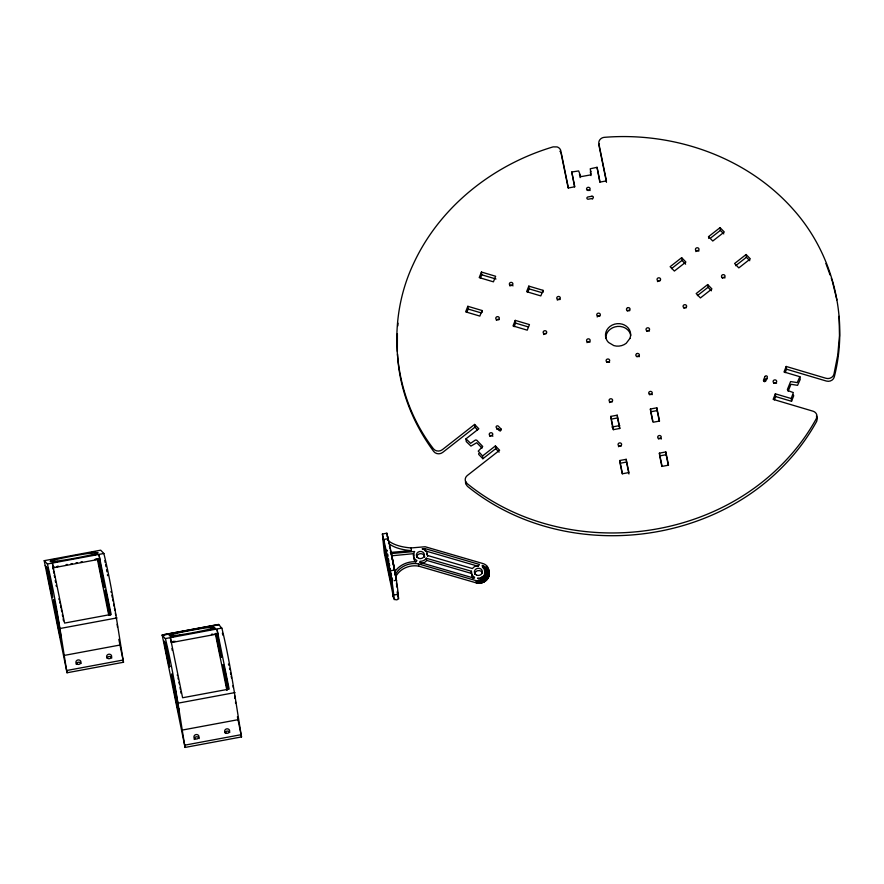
<?xml version="1.0" encoding="UTF-8"?>
<svg xmlns="http://www.w3.org/2000/svg" width="884" height="884" viewBox="0 0 884 884"><rect width="100%" height="100%" fill="white"/><g stroke="black" fill="none" stroke-linecap="round" stroke-linejoin="round"><path stroke-width="1.33" d="M392.75 591.904L393.513 597.23L384.308 552.975L382.838 538.654M395.093 572.998L395.402 575.009M484.101 575.418C483.957 580.224 486.476 574.401 485.548 572.633C485.415 570.942 485.217 569.031 483.868 567.749C479.04 562.699 489.161 568.589 486.874 572.655C486.907 576.799 479.017 581.285 477.504 578.136C482.089 578.799 487.062 574.125 484.973 569.429M395.181 574.954A20.442 18.255 -6.7 0 1 418.486 563.904L476.045 580.633C487.228 584.644 494.675 566.368 482.222 563.34L425.16 546.743L411.193 547.936A37.504 16.895 -4.5 0 1 388.463 540.765M488.443 570.489C491.946 577.716 483.316 585.12 476.31 582.899L418.751 566.158A20.442 18.255 -6.7 0 0 395.667 576.777L395.999 577.838L395.712 575.771M397.391 333.622L397.358 351.401M397.833 325.876L397.988 323.146M382.396 534.024L383.07 538.643M395.745 575.374L394.607 570.047A34.675 1.171 79.5 0 0 388.076 538.676L386.872 533.196L387.391 536.997M398.264 597.286C398.573 602.126 391.977 599.462 393.568 595.098A39.603 1.337 79.5 0 0 391.921 581.075L392.098 581.661L390.662 573.793L391.546 578.666L391.181 576.213M398.706 598.855L398.021 594.269A39.603 1.337 79.5 0 0 396.375 580.247L394.142 580.666M169.64 666.669L169.341 666.525A20.166 0.685 79.5 0 1 164.104 641.066L165.916 643.64A20.166 0.685 79.5 0 1 167.993 655.077L169.64 666.669L169.021 661.431M179.143 713.686L177.529 701.841A20.166 0.685 79.5 0 0 171.971 674.558L173.308 686.017A20.166 0.685 79.5 0 0 178.877 713.3L178.093 705.233M219.807 647.232L221.077 657.398L219.508 645.486A20.166 0.685 79.5 0 0 217.431 634.06L217.287 633.298L217.84 633.927L171.275 642.591L170.446 638.071L182.601 697.752L229.166 689.089L217.011 629.408L217.84 633.927M228.392 688.559A20.166 0.685 79.5 0 0 223.486 664.967L224.823 676.426A20.166 0.685 79.5 0 0 227.276 689.752M471.404 571.219L471.382 571.373A7.061 6.298 -6.7 0 0 474.564 577.241L474.299 578.224L419.535 562.301L420.088 561.329A7.061 6.298 -6.7 0 0 426.342 558.268L471.404 571.219L471.669 573.484L426.685 560.401L426.419 558.135M394.242 599.706L393.137 594.258M467.835 306.295L465.625 311.853L479.846 316.085L482.056 310.516L467.835 306.295L468.155 309.046L466.851 312.35M481.426 272.04L479.216 277.598L493.427 281.83L495.637 276.261L481.426 272.04L481.747 274.791L480.421 278.128M515.228 320.373L513.018 325.942L527.24 330.163L529.45 324.594L515.228 320.373L515.549 323.124L514.145 326.682M528.809 286.118L526.61 291.687L540.82 295.908L543.03 290.339L528.809 286.118L529.14 288.869L527.715 292.438M764.329 381.645L765.235 379.358A1.26 1.127 -6.7 0 1 767.224 378.827M775.345 393.822L775.666 396.573L791.545 401.292L791.224 398.54L775.345 393.822L773.157 399.347L812.982 411.182A6.044 5.403 -6.7 0 1 816.971 415.933L816.341 418.607A221.818 197.994 -6.7 0 1 779.312 467.028C697.697 547.207 556.423 556.102 467.139 483.57L465.514 481.327A6.044 5.403 -6.7 0 1 467.349 475.481L499.615 450.243L495.416 445.912L482.553 455.967L482.874 458.73L495.736 448.663L495.416 445.912M839.082 316.328L839.48 335.699L837.756 355.059L833.944 374.23A6.044 5.403 -6.7 0 1 826.021 378.297L786.196 366.462L784.009 371.987L799.887 376.706L800.208 379.457L797.567 385.336L790.948 384.275L788.152 391.159M774.362 399.888L775.666 396.573M785.158 372.65L786.517 369.214L786.196 366.462M791.224 398.54L793.346 392.573L787.843 390.584L787.39 389.501L790.594 381.568L797.246 382.584L799.887 376.706M791.545 401.292L793.71 395.789L793.368 394.949M478.719 453.47L478.719 454.409L482.874 458.73M426.685 560.401L426.607 560.522A7.061 6.298 -6.7 0 1 421.093 563.561M235.564 703.244L235.575 701.874M483.117 576.423L483.382 578.689L483.636 575.948M211.154 626.469L210.425 626.623A2.188 0.983 -11.5 0 0 211.154 626.469C217.508 625.165 204.834 627.983 209.917 626.535M681.663 257.675L670.138 266.692L674.37 271.057L685.896 262.051L681.663 257.675L681.984 260.426L685.608 264.172M708.537 236.647L720.062 227.641L724.294 232.006L712.769 241.023L708.537 236.647L708.758 238.481M671.497 268.637L681.984 260.426M710.946 237.774L720.383 230.392L720.062 227.641M482.045 448.111L476.752 442.729L470.94 446.077L466.277 441.591L465.956 438.84L478.819 428.773L474.62 424.43L442.354 449.68A6.044 5.403 -6.7 0 1 433.403 448.752C393.314 396.805 385.424 323.113 413.447 263.808C439.812 206.58 493.305 164.667 553.13 146.877L557.13 146.921A6.044 5.403 -6.7 0 1 560.843 150.899L568.401 187.972L574.788 186.778L571.771 172.004L578.644 170.932L580.854 176.667L590.125 174.999L590.954 174.093L590.247 168.778L597.043 167.297L600.048 182.082L606.435 180.888L598.888 143.816A6.044 5.403 -6.7 0 1 600.766 138.81L601.584 138.236A6.044 5.403 -6.7 0 1 604.457 137.329C674.127 131.727 747.223 156.987 793.843 210.094C833.535 254.791 849.093 319.091 834.264 376.982A6.044 5.403 -6.7 0 1 826.341 381.048L786.517 369.214M474.62 424.43L474.94 427.182L442.674 452.431A6.044 5.403 -6.7 0 1 433.735 451.503C412.872 423.303 399.259 389.291 397.502 354.108M707.697 284.56L696.183 293.576L700.415 297.941L711.929 288.935L707.697 284.56L708.029 287.311L711.41 290.814M746.107 254.515L734.582 263.531L738.814 267.896L750.339 258.89L746.107 254.515L746.428 257.266L749.776 260.725M697.388 295.632L708.029 287.311M735.632 265.719L746.428 257.266M168.645 634.336L170.292 633.905M175.805 636.027L170.91 636.922L175.839 635.994M50.786 560.125L55.692 559.263L50.863 560.169M57.803 561.539L52.929 562.379L57.803 561.484M53.78 567.141L54.731 567.086M58.675 566.279L57.073 566.677M95.306 551.903L90.488 552.798L95.306 551.848M97.384 554.113L92.555 555.019L97.472 554.146M590.998 171.253L590.346 172.115L591.031 175.584M212.072 634.27L211.42 634.48L213.287 634.281M97.494 559.13L95.063 559.594M172.8 641.552L173.916 641.32M215.166 633.927L216.37 633.585L215.177 633.673M56.985 566.445L57.593 566.346M175.319 641.342L172.789 641.795M95.052 559.351L96.201 559.141M170.8 633.994L173.595 633.43L168.711 634.369M610.767 416.397L617.209 415.193L619.905 428.431L613.463 429.635L610.767 416.397L611.087 419.149L617.529 417.944L617.209 415.193M650.392 409.016L656.834 407.822L659.53 421.06L653.088 422.254L650.392 409.016L650.723 411.778L657.155 410.574L656.834 407.822M611.872 427.038L619.783 425.569M44.2 560.688L100.665 550.179L103.87 553.495C112.588 589.396 117.473 625.916 123.506 662.26L67.029 672.768L44.2 560.688L47.404 563.992C56.123 599.904 61.007 636.425 67.029 672.768M47.404 563.992L103.87 553.495M619.761 460.52L626.192 459.315L628.9 472.553L622.458 473.758L619.761 460.52L619.971 462.354M659.387 453.149L665.829 451.945L668.525 465.183L662.083 466.376L659.387 453.149L659.707 455.901L666.149 454.696L665.829 451.945M53.228 567.815L99.793 559.152L98.92 554.412L111.141 614.413L64.587 623.076L52.355 563.075L53.228 567.815L52.742 567.395A20.012 0.674 79.5 0 1 53.117 569.252M626.192 459.315L626.524 462.067L620.082 463.271L622.237 473.857M386.861 533.185L382.407 534.013L383.866 541.958L383.568 539.218M388.076 538.676L383.623 539.505A34.675 1.171 79.5 0 1 390.131 570.832L391.159 576.081M384.971 550.721L384.551 545.981L389.148 566.777L392.33 587.816L384.971 550.721L387.203 550.312M385.081 551.439L387.303 551.03M385.579 554.71L387.811 554.29M385.733 555.616L387.954 555.196M385.888 556.555L388.109 556.135M386.385 559.517L388.617 559.108M386.562 560.555L388.794 560.147M386.75 561.605L388.982 561.196M387.137 563.749L389.358 563.34M387.336 564.843L389.557 564.423M387.535 565.926L389.756 565.517M60.532 628.413L116.997 617.905M388.142 569.208L390.374 568.799M388.352 570.302L390.584 569.882M390.131 570.832L394.607 570.047M388.562 571.373L390.783 570.954M388.971 573.484L391.203 573.064M389.181 574.512L391.402 574.103M389.38 575.517L391.612 575.108M389.966 578.401L392.198 577.981M390.153 579.296L392.386 578.876M390.341 580.158L392.573 579.749M216.005 625.353L218.713 624.557L162.181 634.988L218.691 624.413L221.961 628.491C230.669 664.282 235.509 700.703 241.52 736.924L185.054 747.433L162.181 634.988L165.496 638.999C174.192 674.79 179.032 711.2 185.054 747.433M162.225 635.353L189.11 630.358M191.795 629.85L194.491 629.353M197.176 628.856L203.906 627.607M206.591 627.099L213.309 625.85M63.714 655.508L120.18 645M393.568 595.098L398.021 594.269M165.418 638.568L221.884 628.06M66.764 670.503L123.241 660.005M178.546 703.078L235.022 692.57M181.728 730.173L238.205 719.664M184.789 745.168L241.255 734.67M391.303 553.561L414.651 551.494A7.061 6.298 -6.7 0 0 416.928 560.589L416.099 561.782A22.465 20.056 -6.7 0 0 394.96 571.506L391.303 553.561L394.706 571.208M391.568 555.815L413.8 553.649M424.884 548.566L422.154 548.865A7.061 6.298 -6.7 0 1 427.414 555.461L472.476 568.567A7.061 6.298 -6.7 0 1 478.752 565.55L479.404 564.434L424.884 548.566L425.149 550.831L478.366 566.312M390.363 552.445L411.403 550.633L411.193 547.936M481.747 274.791L495.968 279.012M529.14 288.869L542.08 292.714M468.155 309.046L481.161 312.903M515.549 323.124L528.477 326.969M490.112 435.713A1.79 1.602 -6.7 0 0 492.786 434.254A1.79 1.602 -6.7 0 0 490.09 432.95A1.79 1.602 -6.7 0 0 490.112 435.713L490.388 435.823M482.973 567.749L483.073 565.672M484.034 568.335L486.41 570.887L487.194 574.158M45.194 565.55L47.791 568.313A20.012 0.674 79.5 0 1 52.255 593.319A20.012 0.674 79.5 0 1 51.128 592.092A20.012 0.674 79.5 0 1 46.311 566.699M720.383 230.392L723.775 233.884M500.399 430.74L498.653 428.95A1.26 1.127 -6.7 0 0 496.609 429.171M474.94 427.182L477.559 429.889M495.736 448.663L499.095 452.133M465.956 438.84L470.619 443.326L475.426 440.011L476.697 440.177L482.719 446.464L478.244 451.116L482.553 455.967M221.077 657.398L220.856 656.945A20.166 0.685 79.5 0 1 215.95 633.353M484.94 571.086L485.36 571.992M395.115 572.942L395.568 574.998M392.772 591.805L393.303 594.258M825.899 263.476L830.087 274.99M831.291 278.305L831.954 280.14M385.479 555.461L384.551 550.666L385.457 555.483M396.474 586.302L396.794 586.987L396.463 582.921M397.844 596.247L397.358 594.269M389.413 546.135L390.021 548.456M393.612 596.567L393.513 596.987M396.375 580.247L396.562 580.832L395.667 575.517M832.286 281.046L836.883 299.886M397.358 591.418L397.977 596.258M390.319 549.737L391.004 552.809M388.153 540.444L387.645 537.803M387.645 537.019L387.479 536.323L388.286 540.522A37.504 16.895 -4.5 0 1 387.523 539.914M391.181 553.671L392.783 561.594M395.756 576.843L395.59 576.036M657.155 410.574L659.32 421.16M666.149 454.696L668.304 465.293M606.49 182.325L599.208 146.567A6.044 5.403 -6.7 0 1 599.429 143.86M650.989 413.093L652.602 421.038M659.983 457.216L661.862 466.487M599.827 182.148L597.043 167.297M579.462 174.303L580.136 177.607M574.567 186.844L571.771 172.004M617.529 417.944L619.684 428.541M626.524 462.067L628.944 473.99M568.18 188.071L561.163 153.65A6.044 5.403 -6.7 0 0 560.898 152.777M611.363 420.475L613.253 429.734M237.409 716.758L241.52 736.924M215.475 634.303L226.901 690.382M118.821 639.298L123.506 662.26M97.251 558.655L108.809 615.397M392.993 562.677L393.612 565.948M383.468 539.251L383.059 537.306L383.347 539.516M393.811 567.042L394.397 570.291M394.772 572.412L395.303 575.451M397.369 592.192L397.966 596.159M395.612 577.351L396.032 579.97M234.801 696.272L235.022 697.686M543.03 290.339L543.251 292.173M482.056 310.516L482.266 312.35M488.664 569.572L489.217 574.158M488.366 568.677L488.797 571.373M488.918 572.368L489.128 575.097M488.786 573.307L489.051 575.572M488.675 573.771L488.94 576.036M488.543 574.235L488.808 576.49M487.46 566.998L487.725 569.252M488.377 574.688L488.642 576.943M488.189 575.13L488.454 577.396M486.852 566.235L487.117 568.489M487.979 575.572L488.244 577.827M487.736 575.992L488.001 578.258M486.708 570.036L487.172 574.545M487.482 576.412L487.747 578.666M486.465 569.318L486.863 571.937M486.145 568.633L486.576 571.23M487.194 576.81L487.46 579.075M485.946 568.301L486.211 570.556M485.736 567.981L486.001 570.235M486.885 577.208L487.15 579.462M485.504 567.672L485.769 569.926M485.261 567.373L485.526 569.627M486.554 577.584L486.819 579.838M484.996 567.086L485.261 569.34M485.206 570.047L485.703 574.269M486.2 577.937L486.465 580.202M484.708 566.81L484.973 569.075M485.404 572.335L485.625 574.92M484.41 566.556L484.675 568.81M484.83 569.13L485.095 571.384M485.294 572.998L485.471 575.572M485.824 578.28L486.089 580.545M485.106 573.639L485.371 575.893M484.101 566.312L484.366 568.567M484.984 573.948L485.25 576.213M485.438 578.611L485.703 580.865M483.769 566.08L484.355 570.257M484.841 574.257L485.106 576.523M484.686 574.567L484.951 576.821M483.426 565.87L483.692 568.125M484.509 574.854L484.775 577.119M485.029 578.921L485.294 581.175M484.31 575.141L484.576 577.407M484.609 579.208L484.874 581.462M483.879 575.694L484.145 577.948M484.167 579.473L484.432 581.727M482.244 565.307L482.62 567.594M483.382 576.191L483.647 578.445M483.703 579.716L483.968 581.981M482.841 576.644L483.106 578.909M483.239 579.948L483.504 582.202M482.542 576.854L482.808 579.108M482.752 580.147L483.018 582.412M481.924 577.23L482.189 579.484M482.266 580.335L482.531 582.589M481.603 577.396L481.868 579.65M481.769 580.49L482.034 582.744M481.272 577.55L481.537 579.805M480.929 577.683L481.194 579.937M481.25 580.622L481.515 582.888M480.741 580.733L481.007 582.998M480.222 580.821L480.487 583.086M479.692 580.887L479.957 583.142M479.172 580.921L479.437 583.186M478.642 580.943L478.907 583.197M478.111 580.932L478.377 583.186M477.592 580.887L477.857 583.153M477.073 580.832L477.338 583.086M476.553 580.744L476.819 583.009M476.045 580.633L476.31 582.899M418.486 563.904L418.751 566.158M234.702 695.951L234.989 698.382M223.354 664.658L224.823 676.426M223.265 664.525L224.26 673.033M223.199 665.276L223.619 668.79M220.536 651.839L221.155 657.088M219.508 645.486L220.856 656.945M178.557 708.194L179.165 713.443M177.529 701.841L178.999 713.62M171.839 674.238L173.308 686.017M171.75 674.105L172.745 682.625M171.739 675.475L171.949 677.243M168.292 656.812L169.562 666.978M167.993 655.077L169.341 666.525M58.808 598.799A20.012 0.674 79.5 0 1 59.117 599.75M59.714 602.059A20.012 0.674 79.5 0 1 60.001 603.308M60.477 605.485A20.012 0.674 79.5 0 1 61.007 607.982M61.372 609.783A20.012 0.674 79.5 0 1 61.758 611.684M62.344 614.667A20.012 0.674 79.5 0 1 62.731 616.712M63.118 618.767A20.012 0.674 79.5 0 1 63.493 620.822M110.964 591.407A20.012 0.674 79.5 0 1 111.229 592.479M111.826 595.142A20.012 0.674 79.5 0 1 112.345 597.529M112.71 599.286A20.012 0.674 79.5 0 1 113.086 601.142M113.66 604.07A20.012 0.674 79.5 0 1 114.047 606.104M114.434 608.148A20.012 0.674 79.5 0 1 114.821 610.214M115.373 613.264A20.012 0.674 79.5 0 1 115.716 615.242M116.202 618.06A20.012 0.674 79.5 0 1 116.345 618.955M117.174 624.303A20.012 0.674 79.5 0 1 117.528 627.253M109.296 615.308A20.012 0.674 79.5 0 1 105.24 589.982A20.012 0.674 79.5 0 1 110.588 615.176M76.179 664.315A2.53 2.254 -6.7 0 1 81.03 663.486M82.135 561.716A24.454 1.249 -10.4 0 1 80.919 561.948M77.206 562.666A24.454 1.249 -10.4 0 1 75.947 562.909M72.179 563.594A24.454 1.249 -10.4 0 1 70.93 563.815M67.272 564.434A24.454 1.249 -10.4 0 1 66.09 564.633M106.975 658.138A2.53 2.254 -6.7 0 1 111.826 657.994M99.306 558.732A20.012 0.674 79.5 0 1 104.113 587.86A20.012 0.674 79.5 0 1 98.113 558.854M104.82 560.622A20.012 0.674 79.5 0 1 105.207 562.6M105.605 564.622A20.012 0.674 79.5 0 1 105.992 566.677M106.555 569.76A20.012 0.674 79.5 0 1 106.92 571.782M107.428 574.722A20.012 0.674 79.5 0 1 107.594 575.672M53.504 571.186A20.012 0.674 79.5 0 1 53.891 573.186M54.278 575.23A20.012 0.674 79.5 0 1 54.664 577.285M55.228 580.357A20.012 0.674 79.5 0 1 55.581 582.368M56.079 585.252A20.012 0.674 79.5 0 1 56.233 586.169M415.723 561.893A7.061 6.298 -6.7 0 1 414.198 554.909M426.541 553.649A7.061 6.298 -6.7 0 1 427.215 554.809M427.458 555.428A7.061 6.298 -6.7 0 1 427.668 556.401M473.426 578.467A7.061 6.298 -6.7 0 1 471.614 574.291M416.629 557.406A4.033 3.602 -6.7 0 1 420.729 553.671A4.033 3.602 -6.7 0 1 424.685 557.34M474.631 574.213A4.033 3.602 -6.7 0 1 482.598 573.263M411.403 550.633A37.504 16.895 -4.5 0 1 388.43 543.24M605.805 337.997A12.608 11.249 -6.7 0 1 608.711 330.671L610.258 329.246A12.608 11.249 -6.7 0 1 622.645 326.936L624.634 327.71A12.608 11.249 -6.7 0 1 630.778 335.345M773.843 383.247A1.79 1.602 -6.7 0 1 776.583 383.17M587.495 190.447A1.79 1.602 -6.7 0 1 590.015 190.579M592.203 198.988A1.26 1.127 -6.7 0 1 592.645 198.977M559.892 151.219A6.044 5.403 -6.7 0 1 560.478 151.96M489.769 436.298A1.79 1.602 -6.7 0 1 492.863 436.21M465.647 481.382A6.044 5.403 -6.7 0 0 465.835 484.078L467.459 486.322C556.743 558.854 698.017 549.958 779.633 469.78A221.818 197.994 -6.7 0 0 816.672 421.359L817.302 418.684A6.044 5.403 -6.7 0 0 816.407 416.121M722.206 277.996A1.79 1.602 -6.7 0 1 724.946 277.919M597.186 316.98A1.79 1.602 -6.7 0 1 599.75 316.074M627.209 310.958A1.79 1.602 -6.7 0 1 627.96 310.472L628.579 310.35A1.79 1.602 -6.7 0 1 629.728 310.693M636.767 356.617A1.79 1.602 -6.7 0 1 639.287 356.738M695.863 251.597A1.79 1.602 -6.7 0 1 698.901 251.034M658.403 438.862A1.79 1.602 -6.7 0 1 661.32 439.017M618.469 446.729A1.79 1.602 -6.7 0 1 621.297 445.967M649.42 394.739A1.79 1.602 -6.7 0 1 652.16 394.662M609.485 402.607A1.79 1.602 -6.7 0 1 612.303 401.844M606.833 362.352A1.79 1.602 -6.7 0 1 609.573 362.274M683.807 308.041A1.79 1.602 -6.7 0 1 686.327 307.765M646.745 331.124A1.79 1.602 -6.7 0 1 649.475 331.047M586.987 342.672A1.79 1.602 -6.7 0 1 590.037 342.108M543.572 334.561A1.79 1.602 -6.7 0 1 546.135 333.655M496.311 320.218A1.79 1.602 -6.7 0 1 499.007 319.721M657.453 281.642A1.79 1.602 -6.7 0 1 660.028 280.736M557.285 300.052A1.79 1.602 -6.7 0 1 559.981 299.543M509.891 285.963A1.79 1.602 -6.7 0 1 512.985 285.886M228.437 664.05A20.166 0.685 79.5 0 1 228.79 665.243M229.531 668.326A20.166 0.685 79.5 0 1 229.829 669.652M230.481 672.702A20.166 0.685 79.5 0 1 230.823 674.393M231.188 676.161A20.166 0.685 79.5 0 1 231.553 678.006M233 685.719A20.166 0.685 79.5 0 1 233.354 687.641M194.237 739.499A2.519 2.254 -6.7 0 1 196.259 736.825A2.519 2.254 -6.7 0 1 199.187 738.571M224.956 732.902A2.519 2.254 -6.7 0 1 229.763 732.438M177.275 674.835A20.166 0.685 79.5 0 1 177.496 675.696M178.016 677.906A20.166 0.685 79.5 0 1 178.314 679.244M178.966 682.293A20.166 0.685 79.5 0 1 179.308 683.973M180.038 687.597A20.166 0.685 79.5 0 1 180.402 689.487M180.767 691.421A20.166 0.685 79.5 0 1 181.132 693.365M171.96 648.536A20.166 0.685 79.5 0 1 172.303 650.447M222.392 633.132A20.166 0.685 79.5 0 1 222.757 635.066M764.903 376.606L763.544 380.032A1.26 1.127 -6.7 0 0 764.306 381.457A1.26 1.127 -6.7 0 0 765.92 380.739L767.279 377.313A1.26 1.127 -6.7 0 0 766.516 375.888A1.26 1.127 -6.7 0 0 764.903 376.606M629.916 338.417L626.215 343.29A12.608 11.249 -6.7 0 1 613.827 345.6L608.468 342.406A12.608 11.249 -6.7 0 1 608.391 327.92L609.938 326.494A12.608 11.249 -6.7 0 1 622.314 324.185L624.314 324.958A12.608 11.249 -6.7 0 1 629.916 338.417M210.536 629.507L215.464 628.623L210.536 629.507M627.927 307.632L627.64 307.709A1.79 1.602 -6.7 0 0 626.966 310.339A1.79 1.602 -6.7 0 0 629.905 309.787A1.79 1.602 -6.7 0 0 628.248 307.599L627.927 307.632M637.276 353.489L636.977 353.567A1.79 1.602 -6.7 0 0 636.303 356.186A1.79 1.602 -6.7 0 0 639.242 355.644A1.79 1.602 -6.7 0 0 637.596 353.456L637.276 353.489M591.882 196.237L587.915 196.977A1.26 1.127 -6.7 0 0 586.91 198.314A1.26 1.127 -6.7 0 0 588.368 199.187L592.335 198.447A1.26 1.127 -6.7 0 0 593.341 197.11A1.26 1.127 -6.7 0 0 591.882 196.237M500.941 428.884L498.333 426.198A1.26 1.127 -6.7 0 0 496.565 426.11A1.26 1.127 -6.7 0 0 496.41 427.701L499.018 430.386A1.26 1.127 -6.7 0 0 500.797 430.475A1.26 1.127 -6.7 0 0 500.941 428.884M54.896 609.021A20.012 0.674 79.5 0 0 61.029 638.911A20.012 0.674 79.5 0 0 56.233 609.794A20.012 0.674 79.5 0 0 54.896 609.021M61.825 560.423A24.454 1.249 -10.4 0 0 98.08 552.688A24.454 1.249 -10.4 0 0 62.2 558.169A24.454 1.249 -10.4 0 0 61.825 560.423M108.069 658.525A2.53 2.254 -6.7 0 0 111.66 656.204A2.53 2.254 -6.7 0 0 107.693 654.624A2.53 2.254 -6.7 0 0 108.069 658.525M77.35 664.238A2.53 2.254 -6.7 0 0 80.952 661.917A2.53 2.254 -6.7 0 0 76.985 660.337A2.53 2.254 -6.7 0 0 77.35 664.238M476.575 575.108A4.033 3.602 -6.7 0 0 482.421 571.561A4.033 3.602 -6.7 0 0 476.2 568.887A4.033 3.602 -6.7 0 0 476.575 575.108M418.596 558.29A4.033 3.602 -6.7 0 0 424.419 554.699A4.033 3.602 -6.7 0 0 418.176 552.069A4.033 3.602 -6.7 0 0 418.596 558.29M618.944 445.89A1.79 1.602 -6.7 0 0 621.618 444.42A1.79 1.602 -6.7 0 0 618.933 443.116A1.79 1.602 -6.7 0 0 618.944 445.89M587.462 341.832A1.79 1.602 -6.7 0 0 590.136 340.373A1.79 1.602 -6.7 0 0 587.451 339.058A1.79 1.602 -6.7 0 0 587.462 341.832M544.047 333.721A1.79 1.602 -6.7 0 0 546.721 332.262A1.79 1.602 -6.7 0 0 544.025 330.947A1.79 1.602 -6.7 0 0 544.047 333.721M649.585 394.386A1.79 1.602 -6.7 0 0 652.259 392.927A1.79 1.602 -6.7 0 0 649.563 391.623A1.79 1.602 -6.7 0 0 649.585 394.386M658.569 438.508A1.79 1.602 -6.7 0 0 661.243 437.05A1.79 1.602 -6.7 0 0 658.558 435.746A1.79 1.602 -6.7 0 0 658.569 438.508M606.999 361.998A1.79 1.602 -6.7 0 0 609.673 360.539A1.79 1.602 -6.7 0 0 606.976 359.224A1.79 1.602 -6.7 0 0 606.999 361.998M609.96 401.767A1.79 1.602 -6.7 0 0 612.634 400.297A1.79 1.602 -6.7 0 0 609.938 398.993A1.79 1.602 -6.7 0 0 609.96 401.767M722.372 277.642A1.79 1.602 -6.7 0 0 725.046 276.184A1.79 1.602 -6.7 0 0 722.361 274.869A1.79 1.602 -6.7 0 0 722.372 277.642M496.653 319.632A1.79 1.602 -6.7 0 0 499.327 318.174A1.79 1.602 -6.7 0 0 496.631 316.87A1.79 1.602 -6.7 0 0 496.653 319.632M646.9 330.771A1.79 1.602 -6.7 0 0 649.574 329.312A1.79 1.602 -6.7 0 0 646.889 328.008A1.79 1.602 -6.7 0 0 646.9 330.771M683.973 307.687A1.79 1.602 -6.7 0 0 686.647 306.229A1.79 1.602 -6.7 0 0 683.951 304.914A1.79 1.602 -6.7 0 0 683.973 307.687M597.65 316.141A1.79 1.602 -6.7 0 0 600.324 314.682A1.79 1.602 -6.7 0 0 597.639 313.367A1.79 1.602 -6.7 0 0 597.65 316.141M557.627 299.466A1.79 1.602 -6.7 0 0 560.301 297.996A1.79 1.602 -6.7 0 0 557.616 296.692A1.79 1.602 -6.7 0 0 557.627 299.466M696.327 250.758A1.79 1.602 -6.7 0 0 699.001 249.299A1.79 1.602 -6.7 0 0 696.316 247.984A1.79 1.602 -6.7 0 0 696.327 250.758M657.928 280.803A1.79 1.602 -6.7 0 0 660.602 279.344A1.79 1.602 -6.7 0 0 657.917 278.029A1.79 1.602 -6.7 0 0 657.928 280.803M510.234 285.377A1.79 1.602 -6.7 0 0 512.908 283.919A1.79 1.602 -6.7 0 0 510.223 282.615A1.79 1.602 -6.7 0 0 510.234 285.377M774.008 382.894A1.79 1.602 -6.7 0 0 776.682 381.435A1.79 1.602 -6.7 0 0 773.986 380.12A1.79 1.602 -6.7 0 0 774.008 382.894M587.44 190.303A1.79 1.602 -6.7 0 0 590.114 188.833A1.79 1.602 -6.7 0 0 587.429 187.53A1.79 1.602 -6.7 0 0 587.44 190.303M179.618 634.889A23.194 1.315 -10.4 0 0 214.823 627.386A23.194 1.315 -10.4 0 0 181.706 632.193A23.194 1.315 -10.4 0 0 179.618 634.889M226.083 733.123A2.519 2.254 -6.7 0 0 229.663 730.825A2.519 2.254 -6.7 0 0 225.729 729.245A2.519 2.254 -6.7 0 0 226.083 733.123M195.364 738.836A2.519 2.254 -6.7 0 0 198.955 736.538A2.519 2.254 -6.7 0 0 195.01 734.958A2.519 2.254 -6.7 0 0 195.364 738.836"/></g></svg>
